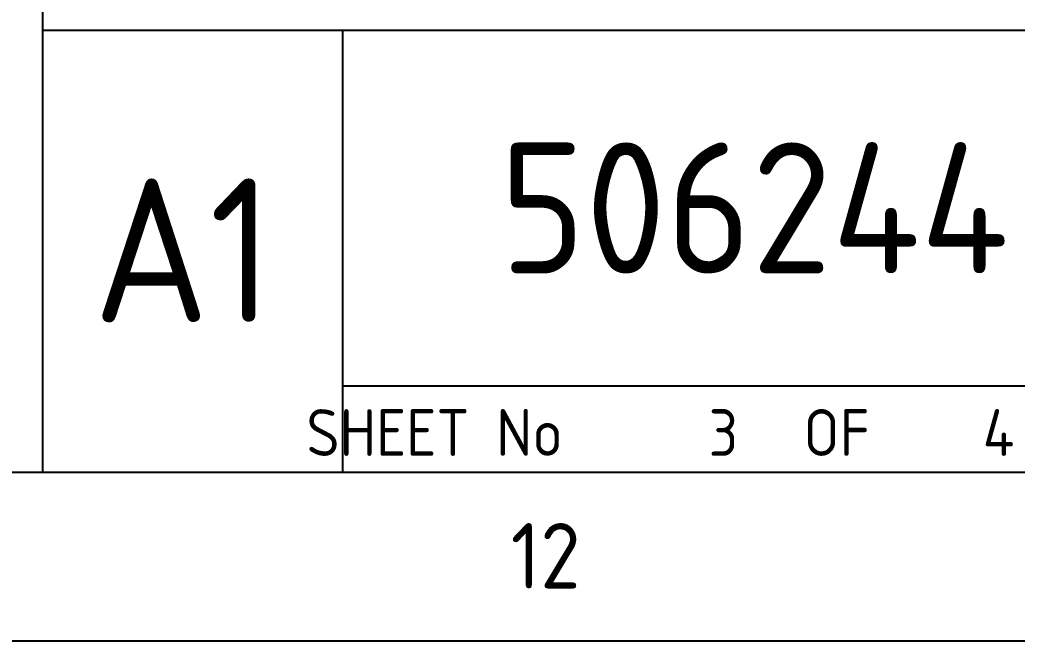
# Paper-space layout 'SHEET 3' of a CAD drawing. Header units: metres, sheet in millimetres. Extents: x -19 to 814, y -3 to 583.
# Drawn here: x 733.8 to 787, y -3 to 30.2 of the extents above; entities that cross this region are included whole.
import ezdxf
from ezdxf.enums import TextEntityAlignment as Align

# ---------------------------------------------------------------- set-up
doc = ezdxf.new("R2010")
doc.units = ezdxf.units.M
doc.layers.add('Notes', color=7, linetype='Continuous')
doc.styles.add('iecISOCP', font='isocp.shx')
doc.styles.get("Standard").update_dxf_attribs({"font": 'arial.ttf'})

# ---------------------------------------------------------------- blocks, each defined once
blk = doc.blocks.new('A1_FRAME_TITLE')
at = {"layer": 'Notes'}
for p, q in [((754.367, 5.973), (754.367, 47.618)), ((754.367, 29.618), (824.367, 29.618)), ((770.367, 29.618), (770.367, 5.973)), ((770.367, 10.618), (824.367, 10.618))]:
    blk.add_line(p, q, dxfattribs=at)
at = {"layer": 'Notes', "linetype": 'Continuous', "flags": 128}
for points in [[(0, 583.394), (833.367, 583.394), (833.367, -3.027), (0, -3.027)], [(9, 574.394), (824.367, 574.394), (824.367, 5.973), (9, 5.973)]]:
    blk.add_lwpolyline(points, close=True, dxfattribs=at)
blk.add_attdef('DRAFT_NUM', (29.903, 23.294), '', height=2.5, rotation=90)
at = {"layer": 'Notes', "style": 'iecISOCP'}
for s, height, p in [('A1', 7.68, (761.878, 17.856)), ('SHEET No         OF            SHEETS', 2.5, (797.306, 8.119))]:
    blk.add_text(s, height=height, dxfattribs=at).set_placement(p, align=Align.MIDDLE_CENTER)
blk.add_text('12', height=3.5, dxfattribs=at).set_placement((779.36, -0.22))
at = {"layer": 'Notes', "style": 'iecISOCP', "flags": 8}
blk.add_attdef('VERSION_NO', text='', height=2.5, rotation=90, dxfattribs=at).set_placement((302.037, 43.812), align=Align.MIDDLE_CENTER)
at = {"layer": 'Notes', "style": 'iecISOCP'}
for tag, p in [('CAP_NO', (513.188, 43.457)), ('IE_NUM', (513.05, 37.81)), ('REF_No_1', (335.241, 32.31)), ('REF_1', (362.523, 32.31)), ('HV_SWITCH', (513.463, 32.163)), ('GEN_WO', (441.708, 31.763)), ('REF_No_2', (335.241, 26.31)), ('REF_2', (362.523, 26.31)), ('OH_WO', (441.708, 25.812)), ('UBD_REF', (513.05, 25.828)), ('REF_No_3', (335.241, 20.31)), ('REF_3', (362.523, 20.31)), ('UG_WO', (441.708, 20.052)), ('GIS_MAP_No', (513.05, 20.043)), ('REF_No_4', (335.241, 14.31)), ('REF_4', (362.523, 14.31)), ('HV_OP_DIAG', (513.326, 14.199)), ('SUB_WO', (441.708, 13.812)), ('LGA', (512.945, 7.777)), ('ExportID', (9.082, 2.39))]:
    blk.add_attdef(tag, p, '', height=2.5, dxfattribs=at)
for tag, height, p in [('T1', 3.5, (684.374, 39.465)), ('T2', 3.5, (684.374, 34.346)), ('scale', 2.5, (567.756, 33.269)), ('T3', 3.5, (684.374, 28.92)), ('DRAWN', 2.5, (567.756, 24.931)), ('T4', 3.5, (684.374, 23.657)), ('REV', 5, (820.054, 17.095)), ('T5', 3.5, (684.374, 18.231)), ('DATE', 2.5, (567.756, 16.88)), ('T6', 3.5, (684.374, 12.969)), ('DESIGN', 2.5, (605.617, 9.155))]:
    blk.add_attdef(tag, text='', height=height, dxfattribs=at).set_placement(p, align=Align.CENTER)
blk.add_attdef('NUM', text='', height=7, dxfattribs=at).set_placement((792.367, 20.118), align=Align.MIDDLE_CENTER)
for tag, p in [('NS', (790.712, 8.119)), ('SHTS', (805.412, 8.119))]:
    blk.add_attdef(tag, text='', height=2.5, dxfattribs=at).set_placement(p, align=Align.MIDDLE)
at = {"layer": 'Notes', "style": 'iecISOCP', "flags": 1}
for tag, p in [('ProjectType', (14.175, -26.797)), ('ProjectNumber', (23.56, -26.818)), ('DrawingNumber', (35.514, -26.803)), ('ProjectDescription', (47.564, -26.825)), ('ExportDate', (60.284, -26.789)), ('ExportUserName', (69.155, -26.8)), ('DesignerCompanyName', (81.484, -26.793)), ('ExportAreaOfInterest', (97.1, -26.813)), ('GIS_SUCCESS', (111.997, -26.78)), ('CAD_SUCCESS', (121.789, -26.783)), ('DEPOTCODE', (132.106, -26.877)), ('ExportCategories', (140.083, -26.797)), ('Comments', (154.385, -26.883))]:
    blk.add_attdef(tag, p, '', height=1, dxfattribs=at)

psp = doc.layouts.new('SHEET 3')

# ---------------------------------------------------------------- block references
at = {"color": 0}
ref = psp.add_blockref('A1_FRAME_TITLE', (-19.352, 0.021), dxfattribs=at)
ref.add_attrib('NUM', '506244', dxfattribs={"layer": 'Notes', "height": 7, "style": 'iecISOCP'}).set_placement((773.015, 20.14), align=Align.MIDDLE_CENTER)
ref.add_attrib('NS', '3', dxfattribs={"layer": 'Notes', "color": 7, "height": 2.5, "style": 'iecISOCP'}).set_placement((771.361, 8.14), align=Align.MIDDLE)
ref.add_attrib('SHTS', '4', dxfattribs={"layer": 'Notes', "color": 7, "height": 2.5, "style": 'iecISOCP'}).set_placement((786.06, 8.14), align=Align.MIDDLE)

doc.saveas('drawing.dxf')
